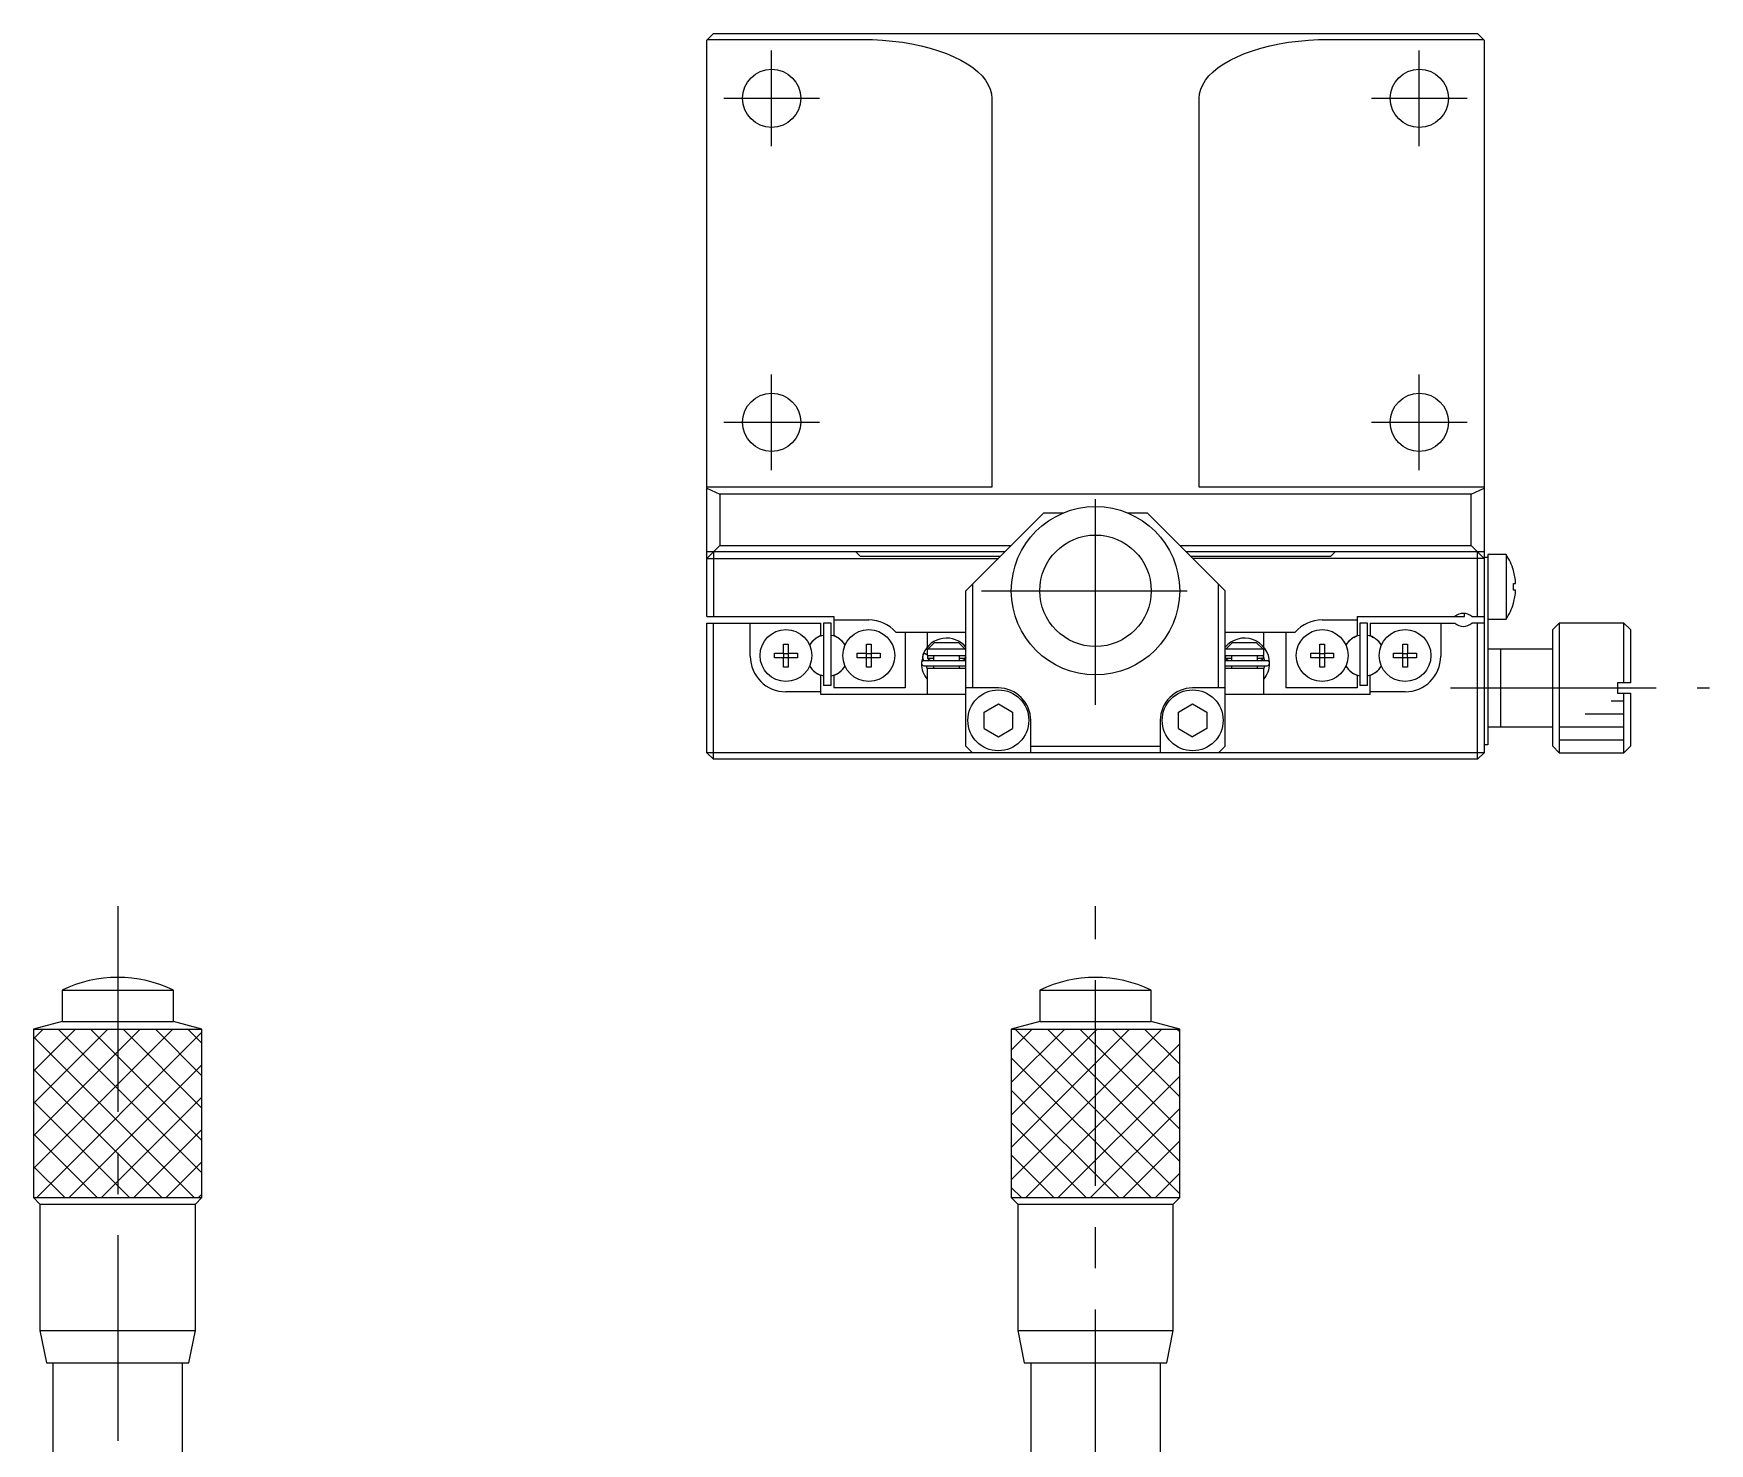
# Model space of a CAD drawing. Extents: x 0 to 348, y -8 to 312.
# Drawn here: x 36.5 to 165.9, y 203.5 to 312.3 of the extents above; entities that cross this region are included whole.
import ezdxf

# ---------------------------------------------------------------- set-up
doc = ezdxf.new("R2010")
doc.units = 0
doc.header["$LTSCALE"] = 0.5
doc.linetypes.add('CENTER', pattern=[50.8, 31.75, -6.35, 6.35, -6.35])
for name, color, linetype in [('MSM_CENTER', 1, 'CENTER'), ('MSM_CONTINUOUS', 7, 'CONTINUOUS'), ('MSM_NARROW', 5, 'CONTINUOUS')]:
    doc.layers.add(name, color=color, linetype=linetype)

msp = doc.modelspace()

# ---------------------------------------------------------------- linework, layer by layer
at = {"layer": 'MSM_CENTER'}
for p, q in [((93.484877, 303.625618), (93.484877, 311.025618)), ((143.484877, 303.625618), (143.484877, 311.025618)), ((89.784877, 307.325618), (97.184877, 307.325618)), ((139.784877, 307.325618), (147.184877, 307.325618)), ((93.484877, 278.625618), (93.484877, 286.025618)), ((143.484877, 278.625618), (143.484877, 286.025618)), ((89.784877, 282.325618), (97.184877, 282.325618)), ((139.784877, 282.325618), (147.184877, 282.325618)), ((118.484877, 260.525619), (118.484877, 278.125616)), ((109.684878, 269.325618), (127.284876, 269.325618)), ((145.884877, 261.825618), (165.884877, 261.825618)), ((43, 244.993005), (43, 175.743005)), ((118.484877, 172.593002), (118.484877, 244.993005))]:
    msp.add_line(p, q, dxfattribs=at)
at = {"layer": 'MSM_CONTINUOUS'}
for p, q in [((88.529151, 311.869891), (88.484877, 311.825618)), ((88.484877, 267.325618), (88.484877, 311.825618)), ((88.984877, 312.325618), (88.529151, 311.869891)), ((88.529151, 311.869891), (100.484877, 311.869891)), ((88.984877, 312.325618), (147.984877, 312.325618)), ((100.484877, 311.869891), (101.269468, 311.855843)), ((101.269468, 311.855843), (102.049221, 311.813784)), ((134.920532, 311.813784), (135.700286, 311.855843)), ((135.700286, 311.855843), (136.484877, 311.869891)), ((136.484877, 311.869891), (148.440603, 311.869891)), ((148.440603, 311.869891), (147.984877, 312.325618)), ((148.484877, 311.825618), (148.440603, 311.869891)), ((148.484877, 311.825618), (148.484877, 256.825618)), ((102.049221, 311.813784), (102.81933, 311.743974)), ((102.81933, 311.743974), (103.575047, 311.646843)), ((103.575047, 311.646843), (104.311711, 311.52299)), ((104.311711, 311.52299), (105.024782, 311.373179)), ((105.024782, 311.373179), (105.709862, 311.198334)), ((105.709862, 311.198334), (106.362729, 310.999532)), ((106.362729, 310.999532), (106.979357, 310.777998)), ((106.979357, 310.777998), (107.555945, 310.5351)), ((107.555945, 310.5351), (108.088936, 310.272334)), ((128.880817, 310.272334), (129.413809, 310.5351)), ((129.413809, 310.5351), (129.990396, 310.777998)), ((129.990396, 310.777998), (130.607024, 310.999532)), ((130.607024, 310.999532), (131.259891, 311.198334)), ((131.259891, 311.198334), (131.944972, 311.373179)), ((131.944972, 311.373179), (132.658042, 311.52299)), ((132.658042, 311.52299), (133.394707, 311.646843)), ((133.394707, 311.646843), (134.150423, 311.743974)), ((134.150423, 311.743974), (134.920532, 311.813784)), ((108.088936, 310.272334), (108.575047, 309.991321)), ((108.575047, 309.991321), (109.011278, 309.693792)), ((109.011278, 309.693792), (109.394942, 309.381583)), ((109.394942, 309.381583), (109.723672, 309.056618)), ((127.246081, 309.056618), (127.574812, 309.381583)), ((127.574812, 309.381583), (127.958475, 309.693792)), ((127.958475, 309.693792), (128.394707, 309.991321)), ((128.394707, 309.991321), (128.880817, 310.272334)), ((109.723672, 309.056618), (109.995442, 308.7209)), ((109.995442, 308.7209), (110.208576, 308.376501)), ((110.208576, 308.376501), (110.36176, 308.025542)), ((110.36176, 308.025542), (110.45405, 307.670188)), ((126.515703, 307.670188), (126.607993, 308.025542)), ((126.607993, 308.025542), (126.761178, 308.376501)), ((126.761178, 308.376501), (126.974312, 308.7209)), ((126.974312, 308.7209), (127.246081, 309.056618)), ((110.45405, 307.670188), (110.484877, 307.312629)), ((110.484877, 307.312629), (110.484877, 277.325618)), ((126.484877, 307.312629), (126.515703, 307.670188)), ((126.484877, 277.325618), (126.484877, 307.312629)), ((110.484877, 277.325618), (88.484877, 277.325618)), ((88.484877, 277.234696), (89.484877, 276.77897)), ((148.484877, 277.325618), (126.484877, 277.325618)), ((147.484877, 276.77897), (148.484877, 277.234696)), ((147.484877, 276.77897), (89.484877, 276.77897)), ((89.484877, 276.77897), (89.484877, 272.825618)), ((147.484877, 272.825618), (147.484877, 276.77897)), ((108.484877, 269.325618), (114.484877, 275.325618)), ((114.484877, 275.325618), (115.984879, 275.325618)), ((120.984874, 275.325618), (122.484877, 275.325618)), ((128.484877, 269.325618), (122.484877, 275.325618)), ((89.484877, 272.825618), (88.484877, 271.825618)), ((111.484877, 272.325618), (88.484877, 272.325618)), ((88.484877, 271.825618), (110.984877, 271.825618)), ((88.984877, 272.325618), (88.984877, 267.325618)), ((89.484877, 272.825618), (111.984877, 272.825618)), ((100.334877, 271.975618), (99.984877, 272.325618)), ((111.134877, 271.975618), (100.334877, 271.975618)), ((124.984877, 272.825618), (147.484877, 272.825618)), ((148.484877, 272.325618), (125.484877, 272.325618)), ((136.634877, 271.975618), (125.834877, 271.975618)), ((148.484877, 271.825618), (125.984877, 271.825618)), ((136.984877, 272.325618), (136.634877, 271.975618)), ((147.484877, 272.825618), (148.484877, 271.825618)), ((147.984877, 267.325618), (147.984877, 272.325618)), ((148.484877, 271.925618), (148.784877, 271.925618)), ((148.784877, 272.125618), (148.784877, 257.425618)), ((150.176534, 272.125618), (148.784877, 272.125618)), ((150.176534, 272.125618), (150.176534, 267.125618)), ((150.747457, 270.884207), (150.754313, 270.887551)), ((108.484877, 257.325618), (108.484877, 269.325618)), ((108.984877, 269.825618), (108.984877, 261.825618)), ((127.984877, 261.825618), (127.984877, 269.825618)), ((128.484877, 257.325618), (128.484877, 269.325618)), ((150.747457, 269.365618), (150.747457, 269.885618)), ((150.747457, 269.885618), (150.919829, 269.885618)), ((150.919829, 269.365618), (150.747457, 269.365618)), ((150.754313, 268.363685), (150.747457, 268.367028)), ((88.484877, 267.325618), (98.284877, 267.325618)), ((88.484877, 256.825618), (88.484877, 266.825618)), ((88.484877, 266.825618), (97.284877, 266.825618)), ((88.984877, 256.325618), (88.984877, 266.825618)), ((91.834877, 264.275618), (91.834877, 266.825618)), ((97.284877, 265.876423), (97.284877, 266.825618)), ((97.484877, 266.825618), (97.484877, 262.025618)), ((98.084877, 266.825618), (97.484877, 266.825618)), ((98.084877, 262.025618), (98.084877, 266.825618)), ((98.284877, 267.325618), (98.284877, 265.876423)), ((98.284877, 267.075618), (100.984877, 267.075618)), ((135.984877, 267.075618), (138.684877, 267.075618)), ((138.684877, 267.325618), (146.984877, 267.325618)), ((138.684877, 267.325618), (138.684877, 265.876423)), ((138.884877, 266.825618), (138.884877, 262.025618)), ((139.484877, 266.825618), (138.884877, 266.825618)), ((139.484877, 262.025618), (139.484877, 266.825618)), ((139.684877, 266.825618), (139.684877, 265.876423)), ((139.684877, 266.825618), (146.223439, 266.825618)), ((145.134877, 266.825618), (145.134877, 264.275618)), ((146.984877, 267.325618), (146.984877, 267.570605)), ((147.546315, 267.325618), (148.484877, 267.325618)), ((148.484877, 266.825618), (147.546315, 266.825618)), ((147.984877, 256.325618), (147.984877, 266.825618)), ((148.784877, 267.125618), (150.176534, 267.125618)), ((154.284877, 266.825618), (153.784877, 266.325618)), ((154.284877, 266.825618), (154.284877, 256.825618)), ((159.284877, 266.825618), (154.284877, 266.825618)), ((159.284877, 262.225618), (159.284877, 266.825618)), ((159.784877, 266.325618), (159.284877, 266.825618)), ((97.284877, 265.876423), (97.024782, 265.726257)), ((98.544972, 265.726257), (98.284877, 265.876423)), ((103.063939, 266.125618), (108.484877, 266.125618)), ((103.784877, 266.125618), (103.784877, 261.825618)), ((105.484877, 266.125618), (105.484877, 264.962233)), ((105.539194, 264.825618), (106.068362, 265.325618)), ((106.068362, 265.325618), (107.901392, 265.325618)), ((107.901392, 265.325618), (108.43056, 264.825618)), ((128.484877, 266.125618), (133.905814, 266.125618)), ((128.539194, 264.825618), (129.068362, 265.325618)), ((129.068362, 265.325618), (130.901392, 265.325618)), ((130.901392, 265.325618), (131.43056, 264.825618)), ((131.484877, 264.961863), (131.484877, 266.125618)), ((133.184877, 266.125618), (133.184877, 261.825618)), ((138.424782, 265.726257), (138.684877, 265.876423)), ((139.684877, 265.876423), (139.944972, 265.726257)), ((153.784877, 257.325618), (153.784877, 266.325618)), ((159.784877, 266.325618), (159.784877, 262.225618)), ((93.698515, 264.145618), (93.698515, 264.505618)), ((93.698515, 264.505618), (94.404877, 264.505618)), ((94.404877, 264.145618), (93.698515, 264.145618)), ((94.404877, 265.211979), (94.764877, 265.211979)), ((94.404877, 264.505618), (94.404877, 265.211979)), ((94.415249, 264.495245), (94.404877, 264.505618)), ((94.415249, 264.15599), (94.404877, 264.145618)), ((94.404877, 263.439256), (94.404877, 264.145618)), ((94.415249, 264.495245), (94.754505, 264.495245)), ((94.415249, 264.15599), (94.415249, 264.495245)), ((94.754505, 264.15599), (94.415249, 264.15599)), ((94.754505, 264.495245), (94.764877, 264.505618)), ((94.754505, 264.495245), (94.754505, 264.15599)), ((94.754505, 264.15599), (94.764877, 264.145618)), ((94.764877, 265.211979), (94.764877, 264.505618)), ((94.764877, 264.505618), (95.471238, 264.505618)), ((94.764877, 264.145618), (94.764877, 263.439256)), ((95.471238, 264.145618), (94.764877, 264.145618)), ((95.471238, 264.505618), (95.471238, 264.145618)), ((100.098515, 264.505618), (100.804877, 264.505618)), ((100.098515, 264.145618), (100.098515, 264.505618)), ((100.804877, 264.145618), (100.098515, 264.145618)), ((100.804877, 265.211979), (101.164877, 265.211979)), ((100.804877, 264.505618), (100.804877, 265.211979)), ((100.815249, 264.495245), (100.804877, 264.505618)), ((100.815249, 264.15599), (100.804877, 264.145618)), ((100.804877, 263.439256), (100.804877, 264.145618)), ((100.815249, 264.495245), (101.154505, 264.495245)), ((100.815249, 264.15599), (100.815249, 264.495245)), ((101.154505, 264.15599), (100.815249, 264.15599)), ((101.154505, 264.495245), (101.164877, 264.505618)), ((101.154505, 264.495245), (101.154505, 264.15599)), ((101.154505, 264.15599), (101.164877, 264.145618)), ((101.164877, 265.211979), (101.164877, 264.505618)), ((101.164877, 264.505618), (101.871238, 264.505618)), ((101.164877, 264.145618), (101.164877, 263.439256)), ((101.871238, 264.145618), (101.164877, 264.145618)), ((101.871238, 264.505618), (101.871238, 264.145618)), ((105.17718, 264.440665), (105.041221, 263.75321)), ((105.142371, 264.259502), (105.141291, 264.225276)), ((105.141291, 264.225276), (105.141924, 264.19104)), ((105.141924, 264.19104), (105.144266, 264.156877)), ((105.14516, 264.293634), (105.142371, 264.259502)), ((105.144266, 264.156877), (105.148313, 264.122871)), ((105.149653, 264.327589), (105.14516, 264.293634)), ((105.148313, 264.122871), (105.154055, 264.089105)), ((105.155838, 264.361284), (105.149653, 264.327589)), ((105.154055, 264.089105), (105.161478, 264.055661)), ((105.163701, 264.394635), (105.155838, 264.361284)), ((105.161478, 264.055661), (105.170563, 264.022621)), ((105.173224, 264.427562), (105.163701, 264.394635)), ((105.170563, 264.022621), (105.18129, 263.990066)), ((105.184383, 264.459982), (105.173224, 264.427562)), ((105.18129, 263.990066), (105.193632, 263.958076)), ((105.196437, 264.490149), (105.184383, 264.459982)), ((105.193632, 263.958076), (105.20756, 263.926729)), ((105.19686, 264.490878), (105.196437, 264.490149)), ((105.200227, 264.492918), (105.19686, 264.490878)), ((105.210247, 264.519309), (105.19843, 264.492315)), ((105.202458, 264.493409), (105.200227, 264.492918)), ((105.201258, 264.499015), (105.424677, 264.431314)), ((105.20688, 264.493738), (105.202458, 264.493409)), ((105.212425, 264.493534), (105.20688, 264.493738)), ((105.219056, 264.492798), (105.212425, 264.493534)), ((105.226729, 264.491534), (105.219056, 264.492798)), ((105.235394, 264.489751), (105.226729, 264.491534)), ((105.244993, 264.487461), (105.235394, 264.489751)), ((105.255461, 264.48468), (105.244993, 264.487461)), ((105.26673, 264.481425), (105.255461, 264.48468)), ((105.278723, 264.477719), (105.26673, 264.481425)), ((105.291363, 264.473585), (105.278723, 264.477719)), ((105.304563, 264.469053), (105.291363, 264.473585)), ((105.318237, 264.46415), (105.304563, 264.469053)), ((105.332294, 264.458912), (105.318237, 264.46415)), ((105.34664, 264.453371), (105.332294, 264.458912)), ((105.361179, 264.447565), (105.34664, 264.453371)), ((105.375816, 264.441533), (105.361179, 264.447565)), ((105.390452, 264.435314), (105.375816, 264.441533)), ((105.40499, 264.428951), (105.390452, 264.435314)), ((105.419334, 264.422485), (105.40499, 264.428951)), ((105.433388, 264.41596), (105.419334, 264.422485)), ((105.424677, 264.431314), (105.484883, 264.40112)), ((105.447058, 264.409418), (105.433388, 264.41596)), ((105.460255, 264.402904), (105.447058, 264.409418)), ((105.472889, 264.39646), (105.460255, 264.402904)), ((105.484877, 264.39013), (105.472889, 264.39646)), ((108.484877, 264.825618), (105.484877, 264.825618)), ((105.484877, 264.825618), (105.484877, 264.325618)), ((105.484877, 264.325618), (108.484877, 264.325618)), ((105.531315, 264.225559), (105.531944, 264.240623)), ((105.531457, 264.210485), (105.531315, 264.225559)), ((105.532369, 264.195442), (105.531457, 264.210485)), ((105.531944, 264.240623), (105.533342, 264.255638)), ((105.534047, 264.180468), (105.532369, 264.195442)), ((105.533342, 264.255638), (105.535505, 264.270563)), ((105.536486, 264.165604), (105.534047, 264.180468)), ((105.535505, 264.270563), (105.538429, 264.28536)), ((105.539678, 264.150888), (105.536486, 264.165604)), ((105.538429, 264.28536), (105.542104, 264.29999)), ((105.543613, 264.136358), (105.539678, 264.150888)), ((105.542104, 264.29999), (105.54652, 264.314413)), ((105.548279, 264.122052), (105.543613, 264.136358)), ((105.54652, 264.314413), (105.551664, 264.328592)), ((105.546682, 264.125618), (105.984877, 264.125618)), ((105.553663, 264.108004), (105.548279, 264.122052)), ((105.551664, 264.328592), (105.555071, 264.336913)), ((105.559748, 264.094251), (105.553663, 264.108004)), ((105.566517, 264.080827), (105.559748, 264.094251)), ((105.573951, 264.067765), (105.566517, 264.080827)), ((105.582029, 264.055095), (105.573951, 264.067765)), ((105.590729, 264.042849), (105.582029, 264.055095)), ((105.600028, 264.031056), (105.590729, 264.042849)), ((105.609901, 264.019743), (105.600028, 264.031056)), ((105.620321, 264.008936), (105.609901, 264.019743)), ((105.631263, 263.998661), (105.620321, 264.008936)), ((105.642698, 263.988939), (105.631263, 263.998661)), ((105.654596, 263.979794), (105.642698, 263.988939)), ((105.66693, 263.971245), (105.654596, 263.979794)), ((105.679667, 263.963312), (105.66693, 263.971245)), ((105.692778, 263.956012), (105.679667, 263.963312)), ((105.70623, 263.949361), (105.692778, 263.956012)), ((105.71999, 263.943373), (105.70623, 263.949361)), ((105.984877, 264.325618), (105.984877, 263.920618)), ((107.984877, 263.920618), (107.984877, 264.325618)), ((107.984877, 264.125618), (108.423061, 264.125618)), ((108.25678, 263.946327), (108.242851, 263.94066)), ((108.270419, 263.952668), (108.25678, 263.946327)), ((108.283733, 263.95967), (108.270419, 263.952668)), ((108.296691, 263.967317), (108.283733, 263.95967)), ((108.30926, 263.975594), (108.296691, 263.967317)), ((108.321408, 263.984482), (108.30926, 263.975594)), ((108.333105, 263.993961), (108.321408, 263.984482)), ((108.344321, 264.004009), (108.333105, 263.993961)), ((108.355026, 264.014604), (108.344321, 264.004009)), ((108.365193, 264.025721), (108.355026, 264.014604)), ((108.374793, 264.037334), (108.365193, 264.025721)), ((108.383803, 264.049415), (108.374793, 264.037334)), ((108.392196, 264.061935), (108.383803, 264.049415)), ((108.399951, 264.074864), (108.392196, 264.061935)), ((108.407044, 264.088169), (108.399951, 264.074864)), ((108.413457, 264.101818), (108.407044, 264.088169)), ((108.41917, 264.115776), (108.413457, 264.101818)), ((108.414682, 264.336913), (108.420448, 264.322368)), ((108.424168, 264.130007), (108.41917, 264.115776)), ((108.420087, 264.325776), (108.485163, 264.137253)), ((108.420448, 264.322368), (108.425264, 264.308107)), ((108.428436, 264.144475), (108.424168, 264.130007)), ((108.425264, 264.308107), (108.429349, 264.293614)), ((108.431962, 264.159141), (108.428436, 264.144475)), ((108.429349, 264.293614), (108.432692, 264.278928)), ((108.434735, 264.173968), (108.431962, 264.159141)), ((108.432692, 264.278928), (108.435283, 264.264086)), ((108.436748, 264.188916), (108.434735, 264.173968)), ((108.435283, 264.264086), (108.437113, 264.249127)), ((108.437995, 264.203945), (108.436748, 264.188916)), ((108.437113, 264.249127), (108.438177, 264.234091)), ((108.438471, 264.219017), (108.437995, 264.203945)), ((108.438177, 264.234091), (108.438471, 264.219017)), ((131.484877, 264.825618), (128.484877, 264.825618)), ((128.484877, 264.325618), (131.484877, 264.325618)), ((128.531315, 264.225559), (128.531944, 264.240623)), ((128.531457, 264.210485), (128.531315, 264.225559)), ((128.532369, 264.195442), (128.531457, 264.210485)), ((128.531944, 264.240623), (128.533342, 264.255638)), ((128.534047, 264.180468), (128.532369, 264.195442)), ((128.533342, 264.255638), (128.535505, 264.270563)), ((128.536486, 264.165604), (128.534047, 264.180468)), ((128.535505, 264.270563), (128.538429, 264.28536)), ((128.539678, 264.150888), (128.536486, 264.165604)), ((128.538429, 264.28536), (128.542104, 264.29999)), ((128.543613, 264.136358), (128.539678, 264.150888)), ((128.542104, 264.29999), (128.54652, 264.314413)), ((128.548279, 264.122052), (128.543613, 264.136358)), ((128.54652, 264.314413), (128.551664, 264.328592)), ((128.546682, 264.125618), (128.984877, 264.125618)), ((128.553663, 264.108004), (128.548279, 264.122052)), ((128.551664, 264.328592), (128.555071, 264.336913)), ((128.559748, 264.094251), (128.553663, 264.108004)), ((128.566517, 264.080827), (128.559748, 264.094251)), ((128.573951, 264.067765), (128.566517, 264.080827)), ((128.582029, 264.055095), (128.573951, 264.067765)), ((128.590729, 264.042849), (128.582029, 264.055095)), ((128.600028, 264.031056), (128.590729, 264.042849)), ((128.609901, 264.019743), (128.600028, 264.031056)), ((128.620321, 264.008936), (128.609901, 264.019743)), ((128.631263, 263.998661), (128.620321, 264.008936)), ((128.642698, 263.988939), (128.631263, 263.998661)), ((128.654596, 263.979794), (128.642698, 263.988939)), ((128.66693, 263.971245), (128.654596, 263.979794)), ((128.679667, 263.963312), (128.66693, 263.971245)), ((128.692778, 263.956012), (128.679667, 263.963312)), ((128.70623, 263.949361), (128.692778, 263.956012)), ((128.71999, 263.943373), (128.70623, 263.949361)), ((128.984877, 264.325618), (128.984877, 263.920618)), ((130.984877, 263.920618), (130.984877, 264.325618)), ((130.984877, 264.125618), (131.423061, 264.125618)), ((131.25678, 263.946327), (131.242851, 263.94066)), ((131.270419, 263.952668), (131.25678, 263.946327)), ((131.283733, 263.95967), (131.270419, 263.952668)), ((131.296691, 263.967317), (131.283733, 263.95967)), ((131.30926, 263.975594), (131.296691, 263.967317)), ((131.321408, 263.984482), (131.30926, 263.975594)), ((131.333105, 263.993961), (131.321408, 263.984482)), ((131.344321, 264.004009), (131.333105, 263.993961)), ((131.355026, 264.014604), (131.344321, 264.004009)), ((131.365193, 264.025721), (131.355026, 264.014604)), ((131.374793, 264.037334), (131.365193, 264.025721)), ((131.383803, 264.049415), (131.374793, 264.037334)), ((131.392196, 264.061935), (131.383803, 264.049415)), ((131.399951, 264.074864), (131.392196, 264.061935)), ((131.407044, 264.088169), (131.399951, 264.074864)), ((131.413457, 264.101818), (131.407044, 264.088169)), ((131.41917, 264.115776), (131.413457, 264.101818)), ((131.414682, 264.336913), (131.420448, 264.322368)), ((131.424168, 264.130007), (131.41917, 264.115776)), ((131.420087, 264.325776), (131.528566, 263.92066)), ((131.420448, 264.322368), (131.425264, 264.308107)), ((131.428436, 264.144475), (131.424168, 264.130007)), ((131.425264, 264.308107), (131.429349, 264.293614)), ((131.431962, 264.159141), (131.428436, 264.144475)), ((131.429349, 264.293614), (131.432692, 264.278928)), ((131.434735, 264.173968), (131.431962, 264.159141)), ((131.432692, 264.278928), (131.435283, 264.264086)), ((131.436748, 264.188916), (131.434735, 264.173968)), ((131.435283, 264.264086), (131.437113, 264.249127)), ((131.437995, 264.203945), (131.436748, 264.188916)), ((131.437113, 264.249127), (131.438177, 264.234091)), ((131.438471, 264.219017), (131.437995, 264.203945)), ((131.438177, 264.234091), (131.438471, 264.219017)), ((131.484877, 264.325618), (131.484877, 264.825618)), ((131.769096, 264.495456), (131.768539, 264.498805)), ((131.794698, 264.433263), (131.773317, 264.490149)), ((135.098515, 264.505618), (135.804877, 264.505618)), ((135.098515, 264.145618), (135.098515, 264.505618)), ((135.804877, 264.145618), (135.098515, 264.145618)), ((135.804877, 265.211979), (136.164877, 265.211979)), ((135.804877, 264.505618), (135.804877, 265.211979)), ((135.815249, 264.495245), (135.804877, 264.505618)), ((135.815249, 264.15599), (135.804877, 264.145618)), ((135.804877, 263.439256), (135.804877, 264.145618)), ((135.815249, 264.495245), (136.154505, 264.495245)), ((135.815249, 264.15599), (135.815249, 264.495245)), ((136.154505, 264.15599), (135.815249, 264.15599)), ((136.154505, 264.495245), (136.164877, 264.505618)), ((136.154505, 264.495245), (136.154505, 264.15599)), ((136.154505, 264.15599), (136.164877, 264.145618)), ((136.164877, 265.211979), (136.164877, 264.505618)), ((136.164877, 264.505618), (136.871238, 264.505618)), ((136.164877, 264.145618), (136.164877, 263.439256)), ((136.871238, 264.145618), (136.164877, 264.145618)), ((136.871238, 264.505618), (136.871238, 264.145618)), ((141.498515, 264.145618), (141.498515, 264.505618)), ((141.498515, 264.505618), (142.204877, 264.505618)), ((142.204877, 264.145618), (141.498515, 264.145618)), ((142.204877, 265.211979), (142.564877, 265.211979)), ((142.204877, 264.505618), (142.204877, 265.211979)), ((142.215249, 264.495245), (142.204877, 264.505618)), ((142.215249, 264.15599), (142.204877, 264.145618)), ((142.204877, 263.439256), (142.204877, 264.145618)), ((142.215249, 264.495245), (142.554505, 264.495245)), ((142.215249, 264.15599), (142.215249, 264.495245)), ((142.554505, 264.15599), (142.215249, 264.15599)), ((142.554505, 264.495245), (142.564877, 264.505618)), ((142.554505, 264.495245), (142.554505, 264.15599)), ((142.554505, 264.15599), (142.564877, 264.145618)), ((142.564877, 265.211979), (142.564877, 264.505618)), ((142.564877, 264.505618), (143.271238, 264.505618)), ((142.564877, 264.145618), (142.564877, 263.439256)), ((143.271238, 264.145618), (142.564877, 264.145618)), ((143.271238, 264.505618), (143.271238, 264.145618)), ((153.784877, 264.825618), (148.784877, 264.825618)), ((149.784877, 258.825618), (149.784877, 264.825618)), ((94.764877, 263.439256), (94.404877, 263.439256)), ((97.024782, 262.924978), (97.284877, 262.774812)), ((97.284877, 261.325618), (97.284877, 262.774812)), ((98.284877, 262.774812), (98.544972, 262.924978)), ((98.284877, 262.774812), (98.284877, 261.825618)), ((101.164877, 263.439256), (100.804877, 263.439256)), ((105.20756, 263.926729), (105.211252, 263.91907)), ((108.484877, 263.920618), (105.234877, 263.920618)), ((105.234877, 263.530618), (108.484877, 263.530618)), ((105.481509, 263.325414), (105.441195, 263.530594)), ((105.484555, 263.314186), (105.481509, 263.325414)), ((108.484877, 263.325618), (105.484877, 263.325618)), ((105.484877, 263.325618), (105.484877, 261.325618)), ((105.734027, 263.938063), (105.71999, 263.943373)), ((105.748306, 263.93344), (105.734027, 263.938063)), ((105.762795, 263.929516), (105.748306, 263.93344)), ((105.777458, 263.926298), (105.762795, 263.929516)), ((105.792261, 263.923795), (105.777458, 263.926298)), ((105.807171, 263.922011), (105.792261, 263.923795)), ((105.822151, 263.920952), (105.807171, 263.922011)), ((105.836376, 263.920618), (105.822151, 263.920952)), ((105.984877, 263.530618), (105.984877, 263.325618)), ((107.984877, 263.325618), (107.984877, 263.530618)), ((108.140072, 263.920693), (108.133378, 263.920618)), ((108.155077, 263.921389), (108.140072, 263.920693)), ((108.170032, 263.922811), (108.155077, 263.921389)), ((108.184904, 263.924956), (108.170032, 263.922811)), ((108.199656, 263.92782), (108.184904, 263.924956)), ((108.214254, 263.931397), (108.199656, 263.92782)), ((108.228664, 263.93568), (108.214254, 263.931397)), ((108.242851, 263.94066), (108.228664, 263.93568)), ((131.734877, 263.920618), (128.484877, 263.920618)), ((128.484877, 263.530618), (131.734877, 263.530618)), ((131.484877, 263.325618), (128.484877, 263.325618)), ((128.734027, 263.938063), (128.71999, 263.943373)), ((128.748306, 263.93344), (128.734027, 263.938063)), ((128.762795, 263.929516), (128.748306, 263.93344)), ((128.777458, 263.926298), (128.762795, 263.929516)), ((128.792261, 263.923795), (128.777458, 263.926298)), ((128.807171, 263.922011), (128.792261, 263.923795)), ((128.822151, 263.920952), (128.807171, 263.922011)), ((128.836376, 263.920618), (128.822151, 263.920952)), ((128.984877, 263.530618), (128.984877, 263.325618)), ((130.984877, 263.325618), (130.984877, 263.530618)), ((131.140072, 263.920693), (131.133378, 263.920618)), ((131.155077, 263.921389), (131.140072, 263.920693)), ((131.170032, 263.922811), (131.155077, 263.921389)), ((131.184904, 263.924956), (131.170032, 263.922811)), ((131.199656, 263.92782), (131.184904, 263.924956)), ((131.214254, 263.931397), (131.199656, 263.92782)), ((131.228664, 263.93568), (131.214254, 263.931397)), ((131.242851, 263.94066), (131.228664, 263.93568)), ((131.484877, 261.325618), (131.484877, 263.325618)), ((131.528243, 263.530562), (131.484963, 263.313184)), ((136.164877, 263.439256), (135.804877, 263.439256)), ((138.684877, 262.774812), (138.424782, 262.924978)), ((138.684877, 262.774812), (138.684877, 261.825618)), ((139.944972, 262.924978), (139.684877, 262.774812)), ((139.684877, 261.325618), (139.684877, 262.774812)), ((142.564877, 263.439256), (142.204877, 263.439256)), ((97.284877, 261.525618), (94.584877, 261.525618)), ((98.084877, 262.025618), (97.484877, 262.025618)), ((103.784877, 261.825618), (98.284877, 261.825618)), ((110.984877, 261.825618), (108.484877, 261.825618)), ((128.484877, 261.825618), (125.984877, 261.825618)), ((138.684877, 261.825618), (133.184877, 261.825618)), ((139.484877, 262.025618), (138.884877, 262.025618)), ((142.384877, 261.525618), (139.684877, 261.525618)), ((159.784877, 262.225618), (158.784877, 262.225618)), ((158.784877, 262.225618), (158.784877, 261.425618)), ((158.784877, 261.425618), (159.784877, 261.425618)), ((159.284877, 256.825618), (159.284877, 261.425618)), ((159.784877, 261.425618), (159.784877, 257.325618)), ((108.484877, 261.325618), (97.284877, 261.325618)), ((109.884877, 259.960703), (110.984877, 260.595788)), ((110.984877, 260.595788), (112.084877, 259.960703)), ((124.884877, 259.960703), (125.984877, 260.595788)), ((125.984877, 260.595788), (127.084877, 259.960703)), ((139.684877, 261.325618), (128.484877, 261.325618)), ((109.884877, 258.690532), (109.884877, 259.960703)), ((112.084877, 259.960703), (112.084877, 258.690532)), ((113.484877, 256.825618), (113.484877, 259.325618)), ((123.484877, 259.325618), (123.484877, 256.825618)), ((124.884877, 258.690532), (124.884877, 259.960703)), ((127.084877, 259.960703), (127.084877, 258.690532)), ((148.784877, 258.825618), (153.784877, 258.825618)), ((109.884877, 258.690532), (110.984877, 258.055447)), ((110.984877, 258.055447), (112.084877, 258.690532)), ((124.884877, 258.690532), (125.984877, 258.055447)), ((127.084877, 258.690532), (125.984877, 258.055447)), ((88.984877, 256.325618), (88.484877, 256.825618)), ((148.484877, 256.825618), (88.484877, 256.825618)), ((147.984877, 256.325618), (88.984877, 256.325618)), ((108.484877, 257.325618), (108.984877, 256.825618)), ((113.484877, 257.325618), (123.484877, 257.325618)), ((127.984877, 256.825618), (128.484877, 257.325618)), ((147.984877, 256.325618), (148.484877, 256.825618)), ((148.784877, 257.425618), (148.484877, 257.425618)), ((153.784877, 257.325618), (154.284877, 256.825618)), ((154.284877, 256.825618), (159.284877, 256.825618)), ((159.284877, 256.825618), (159.784877, 257.325618)), ((38.7, 238.493008), (47.3, 238.493008)), ((38.7, 238.493008), (38.7, 236.082497)), ((47.3, 236.082497), (47.3, 238.493008)), ((114.184877, 238.493008), (122.784877, 238.493008)), ((114.184877, 238.493008), (114.184877, 236.082497)), ((122.784877, 236.082497), (122.784877, 238.493008)), ((38.7, 236.082497), (36.500001, 235.493009)), ((36.500001, 235.493009), (49.499999, 235.493009)), ((36.500001, 235.493009), (36.500001, 222.493008)), ((38.7, 236.082497), (47.3, 236.082497)), ((49.499999, 235.493009), (47.3, 236.082497)), ((49.499999, 222.493008), (49.499999, 235.493009)), ((114.184877, 236.082497), (111.984878, 235.493009)), ((111.984878, 235.493009), (124.984876, 235.493009)), ((111.984878, 235.493009), (111.984878, 222.493008)), ((114.184877, 236.082497), (122.784877, 236.082497)), ((124.984876, 235.493009), (122.784877, 236.082497)), ((124.984876, 222.493008), (124.984876, 235.493009)), ((36.500001, 222.493008), (49.499999, 222.493008)), ((36.500001, 222.493008), (37.000004, 221.993006)), ((37.000004, 221.993006), (48.999996, 221.993006)), ((37.000004, 221.993006), (37.000004, 212.243001)), ((48.999996, 221.993006), (49.499999, 222.493008)), ((48.999996, 212.243001), (48.999996, 221.993006)), ((111.984878, 222.493008), (124.984876, 222.493008)), ((111.984878, 222.493008), (112.484881, 221.993006)), ((112.484881, 221.993006), (124.484873, 221.993006)), ((112.484881, 221.993006), (112.484881, 212.243001)), ((124.484873, 221.993006), (124.984876, 222.493008)), ((124.484873, 212.243001), (124.484873, 221.993006)), ((37.000004, 212.243001), (48.999996, 212.243001)), ((37.000004, 212.243001), (37.500003, 209.743002)), ((48.499997, 209.743002), (48.999996, 212.243001)), ((112.484881, 212.243001), (124.484873, 212.243001)), ((112.484881, 212.243001), (112.98488, 209.743002)), ((123.984874, 209.743002), (124.484873, 212.243001)), ((37.500003, 209.743002), (48.499997, 209.743002)), ((38, 209.743002), (38, 201.493002)), ((48, 201.493002), (48, 209.743002)), ((112.98488, 209.743002), (123.984874, 209.743002)), ((113.484877, 209.743002), (113.484877, 198.493002)), ((123.484877, 209.743002), (123.484877, 198.493002))]:
    msp.add_line(p, q, dxfattribs=at)
for centre, radius in [((93.484877, 307.325618), 2.25), ((143.484877, 307.325618), 2.25), ((93.484877, 282.325618), 2.25), ((143.484877, 282.325618), 2.25), ((118.484877, 269.325618), 6.499999), ((118.484877, 269.325618), 4.3), ((94.584877, 264.325618), 2), ((100.984877, 264.325618), 2), ((135.984877, 264.325618), 2), ((142.384877, 264.325618), 2), ((110.984877, 259.325618), 2.35), ((125.984877, 259.325618), 2.35)]:
    msp.add_circle(centre, radius, dxfattribs=at)
for centre, radius, start, end in [((146.434877, 269.625618), 4.5, 16.285843, 33.748989), ((146.434877, 269.625618), 4.492483, 3.317816, 16.26943), ((146.434877, 269.625618), 4.492483, 343.73057, 356.682184), ((146.434877, 269.625618), 4.5, 326.251011, 343.714157), ((100.984877, 264.325618), 2.75, 40.885193, 90), ((135.984877, 264.325618), 2.75, 90, 139.114807), ((146.884877, 266.575618), 1, 48.590378, 131.409622), ((146.884877, 267.575618), 1, 228.590378, 311.409622), ((97.899782, 264.210713), 1.75, 120, 148.11847089), ((97.784876, 264.325618), 1.5875, 100.893016, 149.56673631), ((97.784876, 264.325618), 1.5875, 30.433182, 79.10690768), ((97.669972, 264.210713), 1.75, 31.881533, 60.00002571), ((106.98484, 263.725631), 1.943996, 39.484051, 156.849596), ((129.985041, 263.725856), 1.943719, 0.718569, 140.521477), ((139.299782, 264.210713), 1.75, 120, 148.11847089), ((139.184876, 264.325618), 1.5875, 100.893016, 149.56673631), ((139.184876, 264.325618), 1.5875, 30.433182, 79.10690768), ((139.069972, 264.210713), 1.75, 31.881533, 60.00002571), ((94.584877, 264.275618), 2.75, 180, 270), ((142.384877, 264.275618), 2.75, 270, 0), ((97.899782, 264.440522), 1.75, 211.881533, 239.99998827), ((97.784876, 264.325618), 1.5875, 210.433263, 259.10698482), ((97.784876, 264.325618), 1.5875, 280.89309, 329.56681345), ((97.669972, 264.440522), 1.75, 300, 328.11849073), ((105.234877, 263.725618), 0.195, 90, 270), ((106.990048, 263.727445), 1.949107, 180.724667, 219.426223), ((129.988712, 263.724538), 1.939975, 320.469098, 359.286231), ((131.734877, 263.725618), 0.195, 270, 90), ((139.299782, 264.440522), 1.75, 211.881533, 239.99998827), ((139.184876, 264.325618), 1.5875, 210.433263, 259.10698482), ((139.184876, 264.325618), 1.5875, 280.89309, 329.56681345), ((139.069972, 264.440522), 1.75, 300, 328.11849073), ((110.984877, 259.325618), 2.5, 0, 90), ((125.984877, 259.325618), 2.5, 90, 180), ((43, 229.748007), 9.745001, 63.816209, 116.183791), ((118.484879, 229.748007), 9.745001, 63.816215, 116.183798)]:
    msp.add_arc(centre, radius, start, end, dxfattribs=at)
at = {"layer": 'MSM_NARROW'}
for p, q in [((158.284877, 260.825618), (159.284877, 260.825618)), ((154.284877, 258.825618), (159.284877, 258.825618)), ((156.284877, 259.825618), (159.284877, 259.825618)), ((154.284877, 257.825618), (159.284877, 257.825618)), ((36.500001, 234.749525), (37.243484, 235.493009)), ((36.500001, 232.249525), (39.743484, 235.493009)), ((36.500001, 229.749525), (42.243484, 235.493009)), ((36.500001, 227.249525), (44.743484, 235.493009)), ((36.500001, 224.749525), (47.243484, 235.493009)), ((38.410849, 235.493009), (49.499999, 224.403859)), ((40.910849, 235.493009), (49.499999, 226.903859)), ((43.410849, 235.493009), (49.499999, 229.403859)), ((45.910849, 235.493009), (49.499999, 231.903859)), ((48.410849, 235.493009), (49.499999, 234.403859)), ((111.984878, 233.869279), (113.608607, 235.493009)), ((111.984878, 231.369279), (116.108607, 235.493009)), ((111.984878, 228.869279), (118.608607, 235.493009)), ((111.984878, 226.369279), (121.108607, 235.493009)), ((111.984878, 223.869279), (123.608607, 235.493009)), ((112.275972, 235.493009), (124.984876, 222.784104)), ((114.775972, 235.493009), (124.984876, 225.284104)), ((117.275972, 235.493009), (124.984876, 227.784104)), ((119.775972, 235.493009), (124.984876, 230.284104)), ((122.275972, 235.493009), (124.984876, 232.784104)), ((124.775972, 235.493009), (124.984876, 235.284104)), ((36.500001, 234.903857), (48.91085, 222.493008)), ((36.743483, 222.493008), (49.499999, 235.249523)), ((113.108606, 222.493008), (124.984876, 234.369277)), ((111.984878, 233.284102), (122.775973, 222.493008)), ((36.500001, 232.403857), (46.41085, 222.493008)), ((39.243483, 222.493008), (49.499999, 232.749523)), ((115.608606, 222.493008), (124.984876, 231.869277)), ((111.984878, 230.784102), (120.275973, 222.493008)), ((36.500001, 229.903857), (43.91085, 222.493008)), ((41.743483, 222.493008), (49.499999, 230.249523)), ((118.108606, 222.493008), (124.984876, 229.369277)), ((44.243483, 222.493008), (49.499999, 227.749523)), ((111.984878, 228.284102), (117.775973, 222.493008)), ((36.500001, 227.403857), (41.41085, 222.493008)), ((120.608606, 222.493008), (124.984876, 226.869277)), ((46.743483, 222.493008), (49.499999, 225.249523)), ((111.984878, 225.784102), (115.275973, 222.493008)), ((36.500001, 224.903857), (38.91085, 222.493008)), ((123.108606, 222.493008), (124.984876, 224.369277)), ((49.243483, 222.493008), (49.499999, 222.749523)), ((111.984878, 223.284102), (112.775973, 222.493008))]:
    msp.add_line(p, q, dxfattribs=at)

doc.saveas('drawing.dxf')
